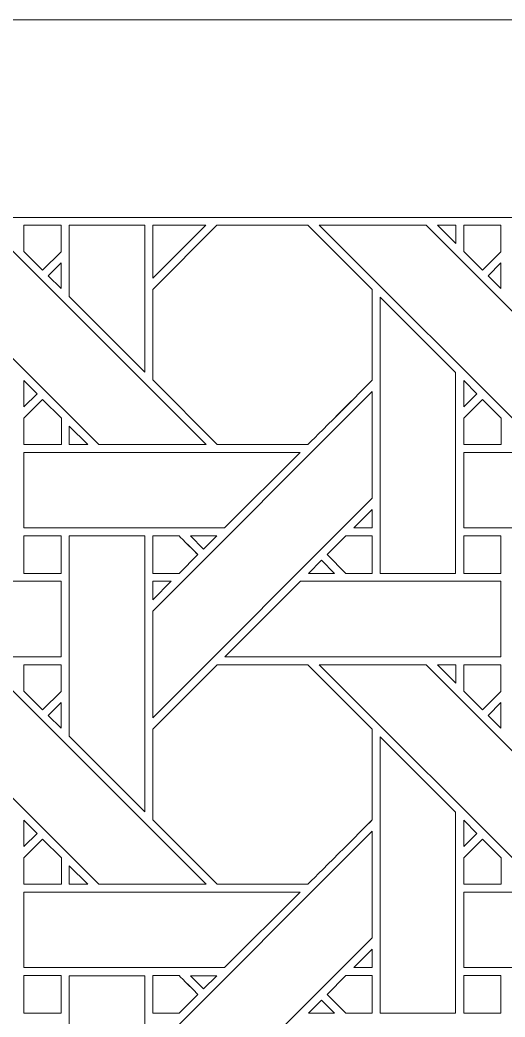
# Model space of a CAD drawing. Header units: inches. Extents: x 7.38 to 17.38, y 5.09 to 13.09.
# Drawn here: x 11.385 to 12.432, y 10.943 to 13.095 of the extents above; entities that cross this region are included whole.
import ezdxf

# ---------------------------------------------------------------- set-up
doc = ezdxf.new("R2010")
doc.units = ezdxf.units.IN
doc.header["$MEASUREMENT"] = 0
doc.layers.add('Design', color=7, linetype='Continuous', lineweight=0)

msp = doc.modelspace()

# ---------------------------------------------------------------- linework, layer by layer
at = {"layer": 'Design'}
for points, knots in [([(7.3829, 13.0948), (7.3829, 13.0948), (7.3829, 5.0948), (7.3829, 5.0948), (7.3829, 5.0948), (17.3829, 5.0948), (17.3829, 5.0948), (17.3829, 5.0948), (17.3829, 13.0948), (17.3829, 13.0948), (17.3829, 13.0948), (7.3829, 13.0948), (7.3829, 13.0948)], [0, 0, 0, 0, 1, 1, 1, 2, 2, 2, 3, 3, 3, 4, 4, 4, 4]), ([(7.8596, 12.6686), (7.8596, 12.6686), (7.8596, 5.5209), (7.8596, 5.5209), (7.8596, 5.5209), (16.9061, 5.5209), (16.9061, 5.5209), (16.9061, 5.5209), (16.9061, 12.6686), (16.9061, 12.6686), (16.9061, 12.6686), (7.8596, 12.6686), (7.8596, 12.6686)], [0, 0, 0, 0, 1, 1, 1, 2, 2, 2, 3, 3, 3, 4, 4, 4, 4]), ([(11.7867, 12.1786), (11.7867, 12.1786), (11.5557, 12.1786), (11.5557, 12.1786), (11.5557, 12.1786), (11.0821, 12.6522), (11.0821, 12.6522), (11.0821, 12.6522), (11.313, 12.6522), (11.313, 12.6522), (11.313, 12.6522), (11.7867, 12.1786), (11.7867, 12.1786)], [0, 0, 0, 0, 1, 1, 1, 2, 2, 2, 3, 3, 3, 4, 4, 4, 4]), ([(11.474, 12.6522), (11.474, 12.6522), (11.474, 12.5947), (11.474, 12.5947), (11.474, 12.5947), (11.4341, 12.5547), (11.4341, 12.5547), (11.4341, 12.5547), (11.3938, 12.5951), (11.3938, 12.5951), (11.3938, 12.5951), (11.3938, 12.6522), (11.3938, 12.6522), (11.3938, 12.6522), (11.474, 12.6522), (11.474, 12.6522)], [0, 0, 0, 0, 1, 1, 1, 2, 2, 2, 3, 3, 3, 4, 4, 4, 5, 5, 5, 5]), ([(11.474, 12.5947), (11.474, 12.5947), (11.4341, 12.5547), (11.4341, 12.5547), (11.4341, 12.5547), (11.3938, 12.5951), (11.3938, 12.5951), (11.3938, 12.5951), (11.3938, 12.6522), (11.3938, 12.6522), (11.3938, 12.6522), (11.474, 12.6522), (11.474, 12.6522), (11.474, 12.6522), (11.474, 12.5947), (11.474, 12.5947)], [0, 0, 0, 0, 1, 1, 1, 2, 2, 2, 3, 3, 3, 4, 4, 4, 5, 5, 5, 5]), ([(11.6545, 12.335), (11.6545, 12.335), (11.4916, 12.4979), (11.4916, 12.4979), (11.4916, 12.4979), (11.4916, 12.6522), (11.4916, 12.6522), (11.4916, 12.6522), (11.6545, 12.6522), (11.6545, 12.6522), (11.6545, 12.6522), (11.6545, 12.335), (11.6545, 12.335)], [0, 0, 0, 0, 1, 1, 1, 2, 2, 2, 3, 3, 3, 4, 4, 4, 4]), ([(12.0066, 12.6522), (12.0066, 12.6522), (12.1453, 12.5135), (12.1453, 12.5135), (12.1453, 12.5135), (12.1453, 12.3173), (12.1453, 12.3173), (12.1275, 12.2994), (12.0156, 12.1876), (12.0066, 12.1786), (12.0066, 12.1786), (11.8109, 12.1786), (11.8109, 12.1786), (11.8109, 12.1786), (11.6717, 12.3179), (11.6717, 12.3179), (11.6717, 12.3179), (11.6717, 12.5135), (11.6717, 12.5135), (11.6717, 12.5135), (11.8103, 12.6522), (11.8103, 12.6522), (11.8103, 12.6522), (12.0066, 12.6522), (12.0066, 12.6522)], [0, 0, 0, 0, 1, 1, 1, 2, 2, 2, 3, 3, 3, 4, 4, 4, 5, 5, 5, 6, 6, 6, 7, 7, 7, 8, 8, 8, 8]), ([(12.0066, 12.6522), (12.0066, 12.6522), (12.1453, 12.5135), (12.1453, 12.5135), (12.1453, 12.5135), (12.1453, 12.3173), (12.1453, 12.3173), (12.1272, 12.2991), (12.0154, 12.1874), (12.0066, 12.1786), (12.0066, 12.1786), (11.8109, 12.1786), (11.8109, 12.1786), (11.8109, 12.1786), (11.6717, 12.3179), (11.6717, 12.3179), (11.6717, 12.3179), (11.6717, 12.5135), (11.6717, 12.5135), (11.6717, 12.5135), (11.8103, 12.6522), (11.8103, 12.6522), (11.8103, 12.6522), (12.0066, 12.6522), (12.0066, 12.6522)], [0, 0, 0, 0, 1, 1, 1, 2, 2, 2, 3, 3, 3, 4, 4, 4, 5, 5, 5, 6, 6, 6, 7, 7, 7, 8, 8, 8, 8]), ([(11.786, 12.6522), (11.786, 12.6522), (11.6717, 12.5379), (11.6717, 12.5379), (11.6717, 12.5379), (11.6717, 12.6522), (11.6717, 12.6522), (11.6717, 12.6522), (11.786, 12.6522), (11.786, 12.6522)], [0, 0, 0, 0, 1, 1, 1, 2, 2, 2, 3, 3, 3, 3]), ([(12.7354, 12.1786), (12.7354, 12.1786), (12.5044, 12.1786), (12.5044, 12.1786), (12.5044, 12.1786), (12.0308, 12.6522), (12.0308, 12.6522), (12.0308, 12.6522), (12.2618, 12.6522), (12.2618, 12.6522), (12.2618, 12.6522), (12.7354, 12.1786), (12.7354, 12.1786)], [0, 0, 0, 0, 1, 1, 1, 2, 2, 2, 3, 3, 3, 4, 4, 4, 4]), ([(12.3253, 12.6124), (12.3253, 12.6124), (12.2859, 12.6522), (12.2859, 12.6522), (12.2859, 12.6522), (12.3253, 12.6522), (12.3253, 12.6522), (12.3253, 12.6522), (12.3253, 12.6124), (12.3253, 12.6124)], [0, 0, 0, 0, 1, 1, 1, 2, 2, 2, 3, 3, 3, 3]), ([(12.4228, 12.6522), (12.4228, 12.6522), (12.4228, 12.5947), (12.4228, 12.5947), (12.4228, 12.5947), (12.3828, 12.5547), (12.3828, 12.5547), (12.3828, 12.5547), (12.3425, 12.5951), (12.3425, 12.5951), (12.3425, 12.5951), (12.3425, 12.6522), (12.3425, 12.6522), (12.3425, 12.6522), (12.4228, 12.6522), (12.4228, 12.6522)], [0, 0, 0, 0, 1, 1, 1, 2, 2, 2, 3, 3, 3, 4, 4, 4, 5, 5, 5, 5]), ([(12.4228, 12.5947), (12.4228, 12.5947), (12.3828, 12.5547), (12.3828, 12.5547), (12.3828, 12.5547), (12.3425, 12.5951), (12.3425, 12.5951), (12.3425, 12.5951), (12.3425, 12.6522), (12.3425, 12.6522), (12.3425, 12.6522), (12.4228, 12.6522), (12.4228, 12.6522), (12.4228, 12.6522), (12.4228, 12.5947), (12.4228, 12.5947)], [0, 0, 0, 0, 1, 1, 1, 2, 2, 2, 3, 3, 3, 4, 4, 4, 5, 5, 5, 5]), ([(11.4463, 12.5426), (11.4463, 12.5426), (11.4741, 12.5704), (11.4741, 12.5704), (11.4741, 12.5704), (11.4741, 12.5152), (11.4741, 12.5152), (11.4741, 12.5152), (11.4463, 12.5426), (11.4463, 12.5426)], [0, 0, 0, 0, 1, 1, 1, 2, 2, 2, 3, 3, 3, 3]), ([(12.395, 12.5426), (12.395, 12.5426), (12.4228, 12.5704), (12.4228, 12.5704), (12.4228, 12.5704), (12.4228, 12.5152), (12.4228, 12.5152), (12.4228, 12.5152), (12.395, 12.5426), (12.395, 12.5426)], [0, 0, 0, 0, 1, 1, 1, 2, 2, 2, 3, 3, 3, 3]), ([(12.1625, 11.9006), (12.1625, 11.9006), (12.1625, 12.4964), (12.1625, 12.4964), (12.1625, 12.4964), (12.3252, 12.3343), (12.3252, 12.3343), (12.3252, 12.3343), (12.3252, 11.9006), (12.3252, 11.9006), (12.3252, 11.9006), (12.1625, 11.9006), (12.1625, 11.9006)], [0, 0, 0, 0, 1, 1, 1, 2, 2, 2, 3, 3, 3, 4, 4, 4, 4]), ([(11.3938, 12.26), (11.3938, 12.26), (11.3938, 12.3168), (11.3938, 12.3168), (11.3938, 12.3168), (11.422, 12.2882), (11.422, 12.2882), (11.422, 12.2882), (11.3938, 12.26), (11.3938, 12.26)], [0, 0, 0, 0, 1, 1, 1, 2, 2, 2, 3, 3, 3, 3]), ([(12.3425, 12.26), (12.3425, 12.26), (12.3425, 12.3168), (12.3425, 12.3168), (12.3425, 12.3168), (12.3707, 12.2882), (12.3707, 12.2882), (12.3707, 12.2882), (12.3425, 12.26), (12.3425, 12.26)], [0, 0, 0, 0, 1, 1, 1, 2, 2, 2, 3, 3, 3, 3]), ([(12.1453, 12.0628), (12.1453, 12.0628), (11.6717, 11.5892), (11.6717, 11.5892), (11.6717, 11.5892), (11.6717, 11.8193), (11.6717, 11.8193), (11.6717, 11.8193), (12.1453, 12.2929), (12.1453, 12.2929), (12.1453, 12.2929), (12.1453, 12.0628), (12.1453, 12.0628)], [0, 0, 0, 0, 1, 1, 1, 2, 2, 2, 3, 3, 3, 4, 4, 4, 4]), ([(11.3938, 12.1784), (11.3938, 12.1784), (11.3938, 12.2357), (11.3938, 12.2357), (11.3938, 12.2357), (11.4341, 12.276), (11.4341, 12.276), (11.4341, 12.276), (11.4745, 12.2357), (11.4745, 12.2357), (11.4745, 12.2357), (11.4745, 12.1784), (11.4745, 12.1784), (11.4745, 12.1784), (11.3938, 12.1784), (11.3938, 12.1784)], [0, 0, 0, 0, 1, 1, 1, 2, 2, 2, 3, 3, 3, 4, 4, 4, 5, 5, 5, 5]), ([(11.4341, 12.276), (11.4341, 12.276), (11.4745, 12.2357), (11.4745, 12.2357), (11.4745, 12.2357), (11.4745, 12.1784), (11.4745, 12.1784), (11.4745, 12.1784), (11.3938, 12.1784), (11.3938, 12.1784), (11.3938, 12.1784), (11.3938, 12.2357), (11.3938, 12.2357), (11.3938, 12.2357), (11.4341, 12.276), (11.4341, 12.276)], [0, 0, 0, 0, 1, 1, 1, 2, 2, 2, 3, 3, 3, 4, 4, 4, 5, 5, 5, 5]), ([(12.3425, 12.1784), (12.3425, 12.1784), (12.3425, 12.2357), (12.3425, 12.2357), (12.3425, 12.2357), (12.3829, 12.276), (12.3829, 12.276), (12.3829, 12.276), (12.4232, 12.2357), (12.4232, 12.2357), (12.4232, 12.2357), (12.4232, 12.1784), (12.4232, 12.1784), (12.4232, 12.1784), (12.3425, 12.1784), (12.3425, 12.1784)], [0, 0, 0, 0, 1, 1, 1, 2, 2, 2, 3, 3, 3, 4, 4, 4, 5, 5, 5, 5]), ([(12.3829, 12.276), (12.3829, 12.276), (12.4232, 12.2357), (12.4232, 12.2357), (12.4232, 12.2357), (12.4232, 12.1784), (12.4232, 12.1784), (12.4232, 12.1784), (12.3425, 12.1784), (12.3425, 12.1784), (12.3425, 12.1784), (12.3425, 12.2357), (12.3425, 12.2357), (12.3425, 12.2357), (12.3829, 12.276), (12.3829, 12.276)], [0, 0, 0, 0, 1, 1, 1, 2, 2, 2, 3, 3, 3, 4, 4, 4, 5, 5, 5, 5]), ([(11.4917, 12.1786), (11.4917, 12.1786), (11.4917, 12.2184), (11.4917, 12.2184), (11.4917, 12.2184), (11.5314, 12.1786), (11.5314, 12.1786), (11.5314, 12.1786), (11.4917, 12.1786), (11.4917, 12.1786)], [0, 0, 0, 0, 1, 1, 1, 2, 2, 2, 3, 3, 3, 3]), ([(11.9895, 12.1613), (11.9895, 12.1613), (11.8268, 11.9986), (11.8268, 11.9986), (11.8268, 11.9986), (11.3938, 11.9986), (11.3938, 11.9986), (11.3938, 11.9986), (11.3938, 12.1613), (11.3938, 12.1613), (11.3938, 12.1613), (11.9895, 12.1613), (11.9895, 12.1613)], [0, 0, 0, 0, 1, 1, 1, 2, 2, 2, 3, 3, 3, 4, 4, 4, 4]), ([(12.9382, 12.1613), (12.9382, 12.1613), (12.7755, 11.9986), (12.7755, 11.9986), (12.7755, 11.9986), (12.3425, 11.9986), (12.3425, 11.9986), (12.3425, 11.9986), (12.3425, 12.1613), (12.3425, 12.1613), (12.3425, 12.1613), (12.9382, 12.1613), (12.9382, 12.1613)], [0, 0, 0, 0, 1, 1, 1, 2, 2, 2, 3, 3, 3, 4, 4, 4, 4]), ([(12.1056, 11.9987), (12.1056, 11.9987), (12.1453, 12.0384), (12.1453, 12.0384), (12.1453, 12.0384), (12.1453, 11.9987), (12.1453, 11.9987), (12.1453, 11.9987), (12.1056, 11.9987), (12.1056, 11.9987)], [0, 0, 0, 0, 1, 1, 1, 2, 2, 2, 3, 3, 3, 3]), ([(11.3938, 11.9006), (11.3938, 11.9006), (11.3938, 11.9814), (11.3938, 11.9814), (11.3938, 11.9814), (11.474, 11.9814), (11.474, 11.9814), (11.474, 11.9814), (11.474, 11.9006), (11.474, 11.9006), (11.474, 11.9006), (11.3938, 11.9006), (11.3938, 11.9006)], [0, 0, 0, 0, 1, 1, 1, 2, 2, 2, 3, 3, 3, 4, 4, 4, 4]), ([(11.474, 11.9814), (11.474, 11.9814), (11.474, 11.9006), (11.474, 11.9006), (11.474, 11.9006), (11.3938, 11.9006), (11.3938, 11.9006), (11.3938, 11.9006), (11.3938, 11.9814), (11.3938, 11.9814), (11.3938, 11.9814), (11.474, 11.9814), (11.474, 11.9814)], [0, 0, 0, 0, 1, 1, 1, 2, 2, 2, 3, 3, 3, 4, 4, 4, 4]), ([(11.4916, 11.5492), (11.4916, 11.5492), (11.4916, 11.9814), (11.4916, 11.9814), (11.4916, 11.9814), (11.6545, 11.9814), (11.6545, 11.9814), (11.6545, 11.9814), (11.6545, 11.3863), (11.6545, 11.3863), (11.6545, 11.3863), (11.4916, 11.5492), (11.4916, 11.5492)], [0, 0, 0, 0, 1, 1, 1, 2, 2, 2, 3, 3, 3, 4, 4, 4, 4]), ([(11.6717, 11.9006), (11.6717, 11.9006), (11.6717, 11.9814), (11.6717, 11.9814), (11.6717, 11.9814), (11.7287, 11.9814), (11.7287, 11.9814), (11.7339, 11.9763), (11.7646, 11.9455), (11.7691, 11.9411), (11.7691, 11.9411), (11.7286, 11.9006), (11.7286, 11.9006), (11.7286, 11.9006), (11.6717, 11.9006), (11.6717, 11.9006)], [0, 0, 0, 0, 1, 1, 1, 2, 2, 2, 3, 3, 3, 4, 4, 4, 5, 5, 5, 5]), ([(11.7691, 11.9411), (11.7691, 11.9411), (11.7286, 11.9006), (11.7286, 11.9006), (11.7286, 11.9006), (11.6717, 11.9006), (11.6717, 11.9006), (11.6717, 11.9006), (11.6717, 11.9814), (11.6717, 11.9814), (11.6717, 11.9814), (11.7287, 11.9814), (11.7287, 11.9814), (11.734, 11.9762), (11.7648, 11.9453), (11.7691, 11.9411)], [0, 0, 0, 0, 1, 1, 1, 2, 2, 2, 3, 3, 3, 4, 4, 4, 5, 5, 5, 5]), ([(11.7531, 11.9814), (11.7531, 11.9814), (11.8096, 11.9814), (11.8096, 11.9814), (11.8096, 11.9814), (11.7813, 11.9532), (11.7813, 11.9532), (11.7813, 11.9532), (11.7531, 11.9814), (11.7531, 11.9814)], [0, 0, 0, 0, 1, 1, 1, 2, 2, 2, 3, 3, 3, 3]), ([(12.0882, 11.9006), (12.0882, 11.9006), (12.0479, 11.941), (12.0479, 11.941), (12.0479, 11.941), (12.0883, 11.9814), (12.0883, 11.9814), (12.0883, 11.9814), (12.1453, 11.9814), (12.1453, 11.9814), (12.1453, 11.9814), (12.1453, 11.9006), (12.1453, 11.9006), (12.1453, 11.9006), (12.0882, 11.9006), (12.0882, 11.9006)], [0, 0, 0, 0, 1, 1, 1, 2, 2, 2, 3, 3, 3, 4, 4, 4, 5, 5, 5, 5]), ([(12.1453, 11.9814), (12.1453, 11.9814), (12.1453, 11.9006), (12.1453, 11.9006), (12.1453, 11.9006), (12.0882, 11.9006), (12.0882, 11.9006), (12.0882, 11.9006), (12.0479, 11.941), (12.0479, 11.941), (12.0479, 11.941), (12.0883, 11.9814), (12.0883, 11.9814), (12.0883, 11.9814), (12.1453, 11.9814), (12.1453, 11.9814)], [0, 0, 0, 0, 1, 1, 1, 2, 2, 2, 3, 3, 3, 4, 4, 4, 5, 5, 5, 5]), ([(12.3425, 11.9006), (12.3425, 11.9006), (12.3425, 11.9814), (12.3425, 11.9814), (12.3425, 11.9814), (12.4228, 11.9814), (12.4228, 11.9814), (12.4228, 11.9814), (12.4228, 11.9006), (12.4228, 11.9006), (12.4228, 11.9006), (12.3425, 11.9006), (12.3425, 11.9006)], [0, 0, 0, 0, 1, 1, 1, 2, 2, 2, 3, 3, 3, 4, 4, 4, 4]), ([(12.4228, 11.9814), (12.4228, 11.9814), (12.4228, 11.9006), (12.4228, 11.9006), (12.4228, 11.9006), (12.3425, 11.9006), (12.3425, 11.9006), (12.3425, 11.9006), (12.3425, 11.9814), (12.3425, 11.9814), (12.3425, 11.9814), (12.4228, 11.9814), (12.4228, 11.9814)], [0, 0, 0, 0, 1, 1, 1, 2, 2, 2, 3, 3, 3, 4, 4, 4, 4]), ([(12.064, 11.9006), (12.064, 11.9006), (12.0075, 11.9006), (12.0075, 11.9006), (12.0075, 11.9006), (12.0358, 11.9289), (12.0358, 11.9289), (12.0358, 11.9289), (12.064, 11.9006), (12.064, 11.9006)], [0, 0, 0, 0, 1, 1, 1, 2, 2, 2, 3, 3, 3, 3]), ([(11.4741, 11.8835), (11.4741, 11.8835), (11.4741, 11.7206), (11.4741, 11.7206), (11.4741, 11.7206), (10.8788, 11.7206), (10.8788, 11.7206), (10.8788, 11.7206), (11.0416, 11.8835), (11.0416, 11.8835), (11.0416, 11.8835), (11.4741, 11.8835), (11.4741, 11.8835)], [0, 0, 0, 0, 1, 1, 1, 2, 2, 2, 3, 3, 3, 4, 4, 4, 4]), ([(11.7115, 11.8835), (11.7115, 11.8835), (11.6717, 11.8436), (11.6717, 11.8436), (11.6717, 11.8436), (11.6717, 11.8835), (11.6717, 11.8835), (11.6717, 11.8835), (11.7115, 11.8835), (11.7115, 11.8835)], [0, 0, 0, 0, 1, 1, 1, 2, 2, 2, 3, 3, 3, 3]), ([(12.4228, 11.8835), (12.4228, 11.8835), (12.4228, 11.7206), (12.4228, 11.7206), (12.4228, 11.7206), (11.8275, 11.7206), (11.8275, 11.7206), (11.8275, 11.7206), (11.9904, 11.8835), (11.9904, 11.8835), (11.9904, 11.8835), (12.4228, 11.8835), (12.4228, 11.8835)], [0, 0, 0, 0, 1, 1, 1, 2, 2, 2, 3, 3, 3, 4, 4, 4, 4]), ([(11.7867, 11.2299), (11.7867, 11.2299), (11.5556, 11.2299), (11.5556, 11.2299), (11.5556, 11.2299), (11.0821, 11.7035), (11.0821, 11.7035), (11.0821, 11.7035), (11.313, 11.7035), (11.313, 11.7035), (11.313, 11.7035), (11.7867, 11.2299), (11.7867, 11.2299)], [0, 0, 0, 0, 1, 1, 1, 2, 2, 2, 3, 3, 3, 4, 4, 4, 4]), ([(11.474, 11.7035), (11.474, 11.7035), (11.474, 11.6459), (11.474, 11.6459), (11.474, 11.6459), (11.4341, 11.606), (11.4341, 11.606), (11.4341, 11.606), (11.3938, 11.6463), (11.3938, 11.6463), (11.3938, 11.6463), (11.3938, 11.7035), (11.3938, 11.7035), (11.3938, 11.7035), (11.474, 11.7035), (11.474, 11.7035)], [0, 0, 0, 0, 1, 1, 1, 2, 2, 2, 3, 3, 3, 4, 4, 4, 5, 5, 5, 5]), ([(11.474, 11.6459), (11.474, 11.6459), (11.4341, 11.606), (11.4341, 11.606), (11.4341, 11.606), (11.3938, 11.6463), (11.3938, 11.6463), (11.3938, 11.6463), (11.3938, 11.7035), (11.3938, 11.7035), (11.3938, 11.7035), (11.474, 11.7035), (11.474, 11.7035), (11.474, 11.7035), (11.474, 11.6459), (11.474, 11.6459)], [0, 0, 0, 0, 1, 1, 1, 2, 2, 2, 3, 3, 3, 4, 4, 4, 5, 5, 5, 5]), ([(11.8104, 11.7035), (11.8104, 11.7035), (12.0066, 11.7035), (12.0066, 11.7035), (12.0066, 11.7035), (12.1453, 11.5648), (12.1453, 11.5648), (12.1453, 11.5648), (12.1453, 11.3686), (12.1453, 11.3686), (12.1275, 11.3507), (12.0156, 11.2389), (12.0066, 11.2299), (12.0066, 11.2299), (11.8109, 11.2299), (11.8109, 11.2299), (11.8109, 11.2299), (11.6717, 11.3691), (11.6717, 11.3691), (11.6717, 11.3691), (11.6717, 11.5648), (11.6717, 11.5648), (11.6717, 11.5648), (11.8104, 11.7035), (11.8104, 11.7035)], [0, 0, 0, 0, 1, 1, 1, 2, 2, 2, 3, 3, 3, 4, 4, 4, 5, 5, 5, 6, 6, 6, 7, 7, 7, 8, 8, 8, 8]), ([(12.1453, 11.5648), (12.1453, 11.5648), (12.1453, 11.3686), (12.1453, 11.3686), (12.1275, 11.3506), (12.0156, 11.2389), (12.0066, 11.2299), (12.0066, 11.2299), (11.8109, 11.2299), (11.8109, 11.2299), (11.8109, 11.2299), (11.6717, 11.3691), (11.6717, 11.3691), (11.6717, 11.3691), (11.6717, 11.5648), (11.6717, 11.5648), (11.6717, 11.5648), (11.8104, 11.7035), (11.8104, 11.7035), (11.8104, 11.7035), (12.0066, 11.7035), (12.0066, 11.7035), (12.0066, 11.7035), (12.1453, 11.5648), (12.1453, 11.5648)], [0, 0, 0, 0, 1, 1, 1, 2, 2, 2, 3, 3, 3, 4, 4, 4, 5, 5, 5, 6, 6, 6, 7, 7, 7, 8, 8, 8, 8]), ([(12.7354, 11.2299), (12.7354, 11.2299), (12.5044, 11.2299), (12.5044, 11.2299), (12.5044, 11.2299), (12.0308, 11.7035), (12.0308, 11.7035), (12.0308, 11.7035), (12.2618, 11.7035), (12.2618, 11.7035), (12.2618, 11.7035), (12.7354, 11.2299), (12.7354, 11.2299)], [0, 0, 0, 0, 1, 1, 1, 2, 2, 2, 3, 3, 3, 4, 4, 4, 4]), ([(12.2859, 11.7035), (12.2859, 11.7035), (12.3253, 11.7035), (12.3253, 11.7035), (12.3253, 11.7035), (12.3253, 11.6637), (12.3253, 11.6637), (12.3253, 11.6637), (12.2859, 11.7035), (12.2859, 11.7035)], [0, 0, 0, 0, 1, 1, 1, 2, 2, 2, 3, 3, 3, 3]), ([(12.4228, 11.7035), (12.4228, 11.7035), (12.4228, 11.6459), (12.4228, 11.6459), (12.4228, 11.6459), (12.3828, 11.606), (12.3828, 11.606), (12.3828, 11.606), (12.3425, 11.6463), (12.3425, 11.6463), (12.3425, 11.6463), (12.3425, 11.7035), (12.3425, 11.7035), (12.3425, 11.7035), (12.4228, 11.7035), (12.4228, 11.7035)], [0, 0, 0, 0, 1, 1, 1, 2, 2, 2, 3, 3, 3, 4, 4, 4, 5, 5, 5, 5]), ([(12.4228, 11.6459), (12.4228, 11.6459), (12.3828, 11.606), (12.3828, 11.606), (12.3828, 11.606), (12.3425, 11.6463), (12.3425, 11.6463), (12.3425, 11.6463), (12.3425, 11.7035), (12.3425, 11.7035), (12.3425, 11.7035), (12.4228, 11.7035), (12.4228, 11.7035), (12.4228, 11.7035), (12.4228, 11.6459), (12.4228, 11.6459)], [0, 0, 0, 0, 1, 1, 1, 2, 2, 2, 3, 3, 3, 4, 4, 4, 5, 5, 5, 5]), ([(11.4741, 11.6217), (11.4741, 11.6217), (11.4741, 11.5665), (11.4741, 11.5665), (11.4741, 11.5665), (11.4463, 11.5939), (11.4463, 11.5939), (11.4463, 11.5939), (11.4741, 11.6217), (11.4741, 11.6217)], [0, 0, 0, 0, 1, 1, 1, 2, 2, 2, 3, 3, 3, 3]), ([(12.4228, 11.6217), (12.4228, 11.6217), (12.4228, 11.5665), (12.4228, 11.5665), (12.4228, 11.5665), (12.395, 11.5939), (12.395, 11.5939), (12.395, 11.5939), (12.4228, 11.6217), (12.4228, 11.6217)], [0, 0, 0, 0, 1, 1, 1, 2, 2, 2, 3, 3, 3, 3]), ([(12.1625, 10.9519), (12.1625, 10.9519), (12.1625, 11.5477), (12.1625, 11.5477), (12.1625, 11.5477), (12.3252, 11.3855), (12.3252, 11.3855), (12.3252, 11.3855), (12.3252, 10.9519), (12.3252, 10.9519), (12.3252, 10.9519), (12.1625, 10.9519), (12.1625, 10.9519)], [0, 0, 0, 0, 1, 1, 1, 2, 2, 2, 3, 3, 3, 4, 4, 4, 4]), ([(11.3938, 11.3113), (11.3938, 11.3113), (11.3938, 11.3681), (11.3938, 11.3681), (11.3938, 11.3681), (11.422, 11.3395), (11.422, 11.3395), (11.422, 11.3395), (11.3938, 11.3113), (11.3938, 11.3113)], [0, 0, 0, 0, 1, 1, 1, 2, 2, 2, 3, 3, 3, 3]), ([(12.3425, 11.3113), (12.3425, 11.3113), (12.3425, 11.3681), (12.3425, 11.3681), (12.3425, 11.3681), (12.3707, 11.3395), (12.3707, 11.3395), (12.3707, 11.3395), (12.3425, 11.3113), (12.3425, 11.3113)], [0, 0, 0, 0, 1, 1, 1, 2, 2, 2, 3, 3, 3, 3]), ([(12.1453, 11.1141), (12.1453, 11.1141), (11.6717, 10.6404), (11.6717, 10.6404), (11.6717, 10.6404), (11.6717, 10.8705), (11.6717, 10.8705), (11.6717, 10.8705), (12.1453, 11.3441), (12.1453, 11.3441), (12.1453, 11.3441), (12.1453, 11.1141), (12.1453, 11.1141)], [0, 0, 0, 0, 1, 1, 1, 2, 2, 2, 3, 3, 3, 4, 4, 4, 4]), ([(11.3938, 11.2297), (11.3938, 11.2297), (11.3938, 11.2869), (11.3938, 11.2869), (11.3938, 11.2869), (11.4341, 11.3273), (11.4341, 11.3273), (11.4341, 11.3273), (11.4745, 11.287), (11.4745, 11.287), (11.4745, 11.287), (11.4745, 11.2297), (11.4745, 11.2297), (11.4745, 11.2297), (11.3938, 11.2297), (11.3938, 11.2297)], [0, 0, 0, 0, 1, 1, 1, 2, 2, 2, 3, 3, 3, 4, 4, 4, 5, 5, 5, 5]), ([(11.4341, 11.3273), (11.4341, 11.3273), (11.4745, 11.287), (11.4745, 11.287), (11.4745, 11.287), (11.4745, 11.2297), (11.4745, 11.2297), (11.4745, 11.2297), (11.3938, 11.2297), (11.3938, 11.2297), (11.3938, 11.2297), (11.3938, 11.2869), (11.3938, 11.2869), (11.3938, 11.2869), (11.4341, 11.3273), (11.4341, 11.3273)], [0, 0, 0, 0, 1, 1, 1, 2, 2, 2, 3, 3, 3, 4, 4, 4, 5, 5, 5, 5]), ([(12.3425, 11.2297), (12.3425, 11.2297), (12.3425, 11.2869), (12.3425, 11.2869), (12.3425, 11.2869), (12.3829, 11.3273), (12.3829, 11.3273), (12.3829, 11.3273), (12.4232, 11.287), (12.4232, 11.287), (12.4232, 11.287), (12.4232, 11.2297), (12.4232, 11.2297), (12.4232, 11.2297), (12.3425, 11.2297), (12.3425, 11.2297)], [0, 0, 0, 0, 1, 1, 1, 2, 2, 2, 3, 3, 3, 4, 4, 4, 5, 5, 5, 5]), ([(12.3829, 11.3273), (12.3829, 11.3273), (12.4232, 11.287), (12.4232, 11.287), (12.4232, 11.287), (12.4232, 11.2297), (12.4232, 11.2297), (12.4232, 11.2297), (12.3425, 11.2297), (12.3425, 11.2297), (12.3425, 11.2297), (12.3425, 11.2869), (12.3425, 11.2869), (12.3425, 11.2869), (12.3829, 11.3273), (12.3829, 11.3273)], [0, 0, 0, 0, 1, 1, 1, 2, 2, 2, 3, 3, 3, 4, 4, 4, 5, 5, 5, 5]), ([(11.4917, 11.2299), (11.4917, 11.2299), (11.4917, 11.2697), (11.4917, 11.2697), (11.4917, 11.2697), (11.5314, 11.2299), (11.5314, 11.2299), (11.5314, 11.2299), (11.4917, 11.2299), (11.4917, 11.2299)], [0, 0, 0, 0, 1, 1, 1, 2, 2, 2, 3, 3, 3, 3]), ([(11.9895, 11.2126), (11.9895, 11.2126), (11.8268, 11.0499), (11.8268, 11.0499), (11.8268, 11.0499), (11.3938, 11.0499), (11.3938, 11.0499), (11.3938, 11.0499), (11.3938, 11.2126), (11.3938, 11.2126), (11.3938, 11.2126), (11.9895, 11.2126), (11.9895, 11.2126)], [0, 0, 0, 0, 1, 1, 1, 2, 2, 2, 3, 3, 3, 4, 4, 4, 4]), ([(12.9383, 11.2126), (12.9383, 11.2126), (12.7755, 11.0499), (12.7755, 11.0499), (12.7755, 11.0499), (12.3425, 11.0499), (12.3425, 11.0499), (12.3425, 11.0499), (12.3425, 11.2126), (12.3425, 11.2126), (12.3425, 11.2126), (12.9383, 11.2126), (12.9383, 11.2126)], [0, 0, 0, 0, 1, 1, 1, 2, 2, 2, 3, 3, 3, 4, 4, 4, 4]), ([(12.1056, 11.0499), (12.1056, 11.0499), (12.1453, 11.0897), (12.1453, 11.0897), (12.1453, 11.0897), (12.1453, 11.0499), (12.1453, 11.0499), (12.1453, 11.0499), (12.1056, 11.0499), (12.1056, 11.0499)], [0, 0, 0, 0, 1, 1, 1, 2, 2, 2, 3, 3, 3, 3]), ([(11.3938, 10.9519), (11.3938, 10.9519), (11.3938, 11.0327), (11.3938, 11.0327), (11.3938, 11.0327), (11.474, 11.0327), (11.474, 11.0327), (11.474, 11.0327), (11.474, 10.9519), (11.474, 10.9519), (11.474, 10.9519), (11.3938, 10.9519), (11.3938, 10.9519)], [0, 0, 0, 0, 1, 1, 1, 2, 2, 2, 3, 3, 3, 4, 4, 4, 4]), ([(11.474, 11.0327), (11.474, 11.0327), (11.474, 10.9519), (11.474, 10.9519), (11.474, 10.9519), (11.3938, 10.9519), (11.3938, 10.9519), (11.3938, 10.9519), (11.3938, 11.0327), (11.3938, 11.0327), (11.3938, 11.0327), (11.474, 11.0327), (11.474, 11.0327)], [0, 0, 0, 0, 1, 1, 1, 2, 2, 2, 3, 3, 3, 4, 4, 4, 4]), ([(11.4916, 10.6004), (11.4916, 10.6004), (11.4916, 11.0326), (11.4916, 11.0326), (11.4916, 11.0326), (11.6545, 11.0326), (11.6545, 11.0326), (11.6545, 11.0326), (11.6545, 10.4375), (11.6545, 10.4375), (11.6545, 10.4375), (11.4916, 10.6004), (11.4916, 10.6004)], [0, 0, 0, 0, 1, 1, 1, 2, 2, 2, 3, 3, 3, 4, 4, 4, 4]), ([(11.7287, 11.0327), (11.7339, 11.0276), (11.7646, 10.9967), (11.7691, 10.9923), (11.7691, 10.9923), (11.7286, 10.9519), (11.7286, 10.9519), (11.7286, 10.9519), (11.6717, 10.9519), (11.6717, 10.9519), (11.6717, 10.9519), (11.6717, 11.0327), (11.6717, 11.0327), (11.6717, 11.0327), (11.7287, 11.0327), (11.7287, 11.0327)], [0, 0, 0, 0, 1, 1, 1, 2, 2, 2, 3, 3, 3, 4, 4, 4, 5, 5, 5, 5]), ([(11.7691, 10.9923), (11.7691, 10.9923), (11.7286, 10.9519), (11.7286, 10.9519), (11.7286, 10.9519), (11.6717, 10.9519), (11.6717, 10.9519), (11.6717, 10.9519), (11.6717, 11.0327), (11.6717, 11.0327), (11.6717, 11.0327), (11.7287, 11.0327), (11.7287, 11.0327), (11.7339, 11.0275), (11.7647, 10.9966), (11.7691, 10.9923)], [0, 0, 0, 0, 1, 1, 1, 2, 2, 2, 3, 3, 3, 4, 4, 4, 5, 5, 5, 5]), ([(11.7531, 11.0326), (11.7531, 11.0326), (11.8096, 11.0326), (11.8096, 11.0326), (11.8096, 11.0326), (11.7813, 11.0045), (11.7813, 11.0045), (11.7813, 11.0045), (11.7531, 11.0326), (11.7531, 11.0326)], [0, 0, 0, 0, 1, 1, 1, 2, 2, 2, 3, 3, 3, 3]), ([(12.0882, 10.9519), (12.0882, 10.9519), (12.0479, 10.9923), (12.0479, 10.9923), (12.0479, 10.9923), (12.0883, 11.0327), (12.0883, 11.0327), (12.0883, 11.0327), (12.1453, 11.0327), (12.1453, 11.0327), (12.1453, 11.0327), (12.1453, 10.9519), (12.1453, 10.9519), (12.1453, 10.9519), (12.0882, 10.9519), (12.0882, 10.9519)], [0, 0, 0, 0, 1, 1, 1, 2, 2, 2, 3, 3, 3, 4, 4, 4, 5, 5, 5, 5]), ([(12.1453, 11.0327), (12.1453, 11.0327), (12.1453, 10.9519), (12.1453, 10.9519), (12.1453, 10.9519), (12.0882, 10.9519), (12.0882, 10.9519), (12.0882, 10.9519), (12.0479, 10.9923), (12.0479, 10.9923), (12.0479, 10.9923), (12.0883, 11.0327), (12.0883, 11.0327), (12.0883, 11.0327), (12.1453, 11.0327), (12.1453, 11.0327)], [0, 0, 0, 0, 1, 1, 1, 2, 2, 2, 3, 3, 3, 4, 4, 4, 5, 5, 5, 5]), ([(12.3425, 11.0327), (12.3425, 11.0327), (12.4228, 11.0327), (12.4228, 11.0327), (12.4228, 11.0327), (12.4228, 10.9519), (12.4228, 10.9519), (12.4228, 10.9519), (12.3425, 10.9519), (12.3425, 10.9519), (12.3425, 10.9519), (12.3425, 11.0327), (12.3425, 11.0327)], [0, 0, 0, 0, 1, 1, 1, 2, 2, 2, 3, 3, 3, 4, 4, 4, 4]), ([(12.4228, 11.0327), (12.4228, 11.0327), (12.4228, 10.9519), (12.4228, 10.9519), (12.4228, 10.9519), (12.3425, 10.9519), (12.3425, 10.9519), (12.3425, 10.9519), (12.3425, 11.0327), (12.3425, 11.0327), (12.3425, 11.0327), (12.4228, 11.0327), (12.4228, 11.0327)], [0, 0, 0, 0, 1, 1, 1, 2, 2, 2, 3, 3, 3, 4, 4, 4, 4]), ([(12.064, 10.9519), (12.064, 10.9519), (12.0075, 10.9519), (12.0075, 10.9519), (12.0075, 10.9519), (12.0358, 10.9801), (12.0358, 10.9801), (12.0358, 10.9801), (12.064, 10.9519), (12.064, 10.9519)], [0, 0, 0, 0, 1, 1, 1, 2, 2, 2, 3, 3, 3, 3])]:
    msp.add_open_spline(points, degree=3, knots=knots, dxfattribs=at)

doc.saveas('drawing.dxf')
